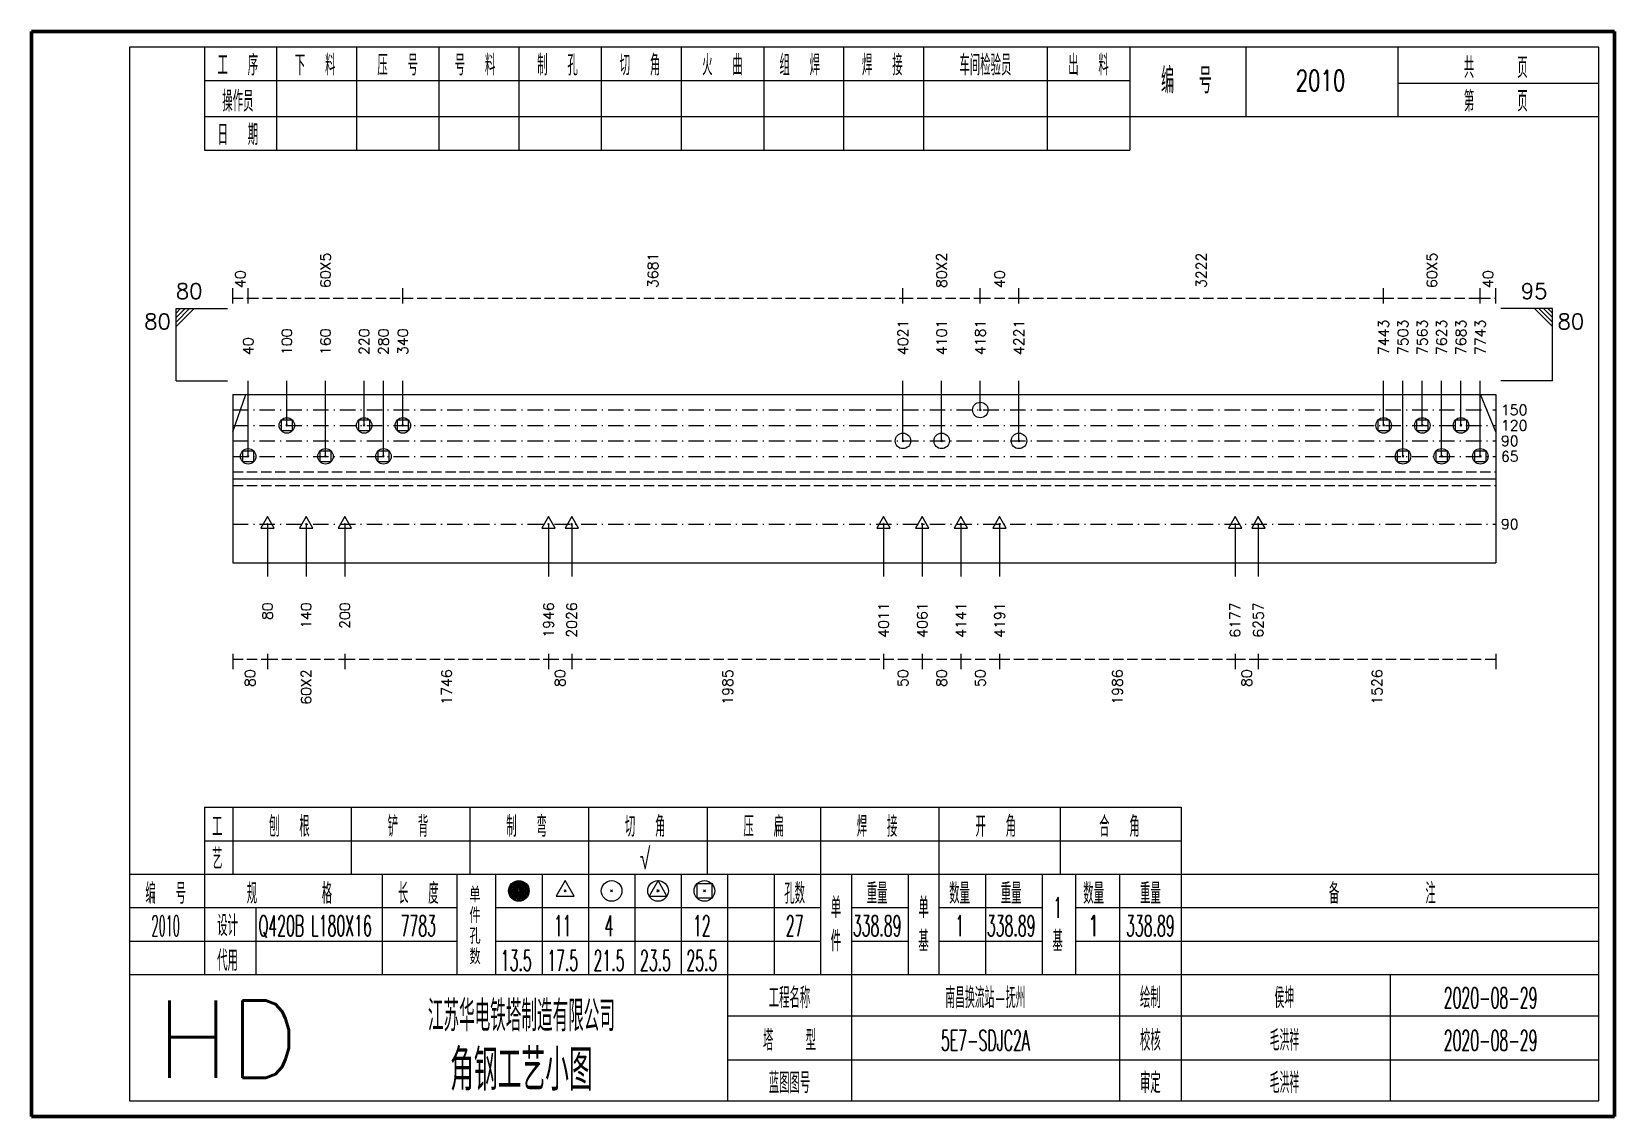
# Model space of a CAD drawing. Extents: x 0 to 5305, y 0 to 1513.
# Drawn here: x 1785 to 2092, y 1302.5 to 1513 of the extents above; entities that cross this region are included whole.
import ezdxf
from ezdxf.enums import TextEntityAlignment as Align

# ---------------------------------------------------------------- set-up
doc = ezdxf.new("R2010")
doc.units = 0
doc.header["$MEASUREMENT"] = 0
doc.linetypes.add('一点画线', pattern=[5.2, 3, -1, 0.2, -1])
doc.linetypes.add('虚线', pattern=[2.75, 2, -0.75])
doc.layers.get('0').update_dxf_attribs({"linetype": 'CONTINUOUS', "lineweight": 25})
doc.layers.add('1', color=7, linetype='CONTINUOUS', lineweight=25)
doc.layers.add('4', color=7, linetype='CONTINUOUS', lineweight=25)
doc.styles.get("Standard").update_dxf_attribs({"font": 'simplex.shx', "width": 0.7, "height": 3, "bigfont": 'gbhzfs.shx'})

msp = doc.modelspace()

# ---------------------------------------------------------------- linework, layer by layer
at = {"color": 8, "linetype": 'Continuous', "lineweight": 9}
for p, q in [((1824, 1460.25), (1824, 1463.25)), ((1827, 1460.25), (1827, 1463.25)), ((1827, 1460.25), (1827, 1463.25)), ((1857, 1460.25), (1857, 1463.25)), ((1857, 1460.25), (1857, 1463.25)), ((1954.01, 1460.25), (1954.01, 1463.25)), ((1954.01, 1460.25), (1954.01, 1463.25)), ((1969.01, 1460.25), (1969.01, 1463.25)), ((1969.01, 1460.25), (1969.01, 1463.25)), ((1976.51, 1460.25), (1976.51, 1463.25)), ((1976.51, 1460.25), (1976.51, 1463.25)), ((2047.25, 1460.25), (2047.25, 1463.25)), ((2047.25, 1460.25), (2047.25, 1463.25)), ((2066, 1460.25), (2066, 1463.25)), ((2066, 1460.25), (2066, 1463.25)), ((2069, 1460.25), (2069, 1463.25)), ((1824, 1392.25), (1824, 1389.25)), ((1830.75, 1392.25), (1830.75, 1389.25)), ((1830.75, 1392.25), (1830.75, 1389.25)), ((1845.75, 1392.25), (1845.75, 1389.25)), ((1845.75, 1392.25), (1845.75, 1389.25)), ((1885.26, 1392.25), (1885.26, 1389.25)), ((1885.26, 1392.25), (1885.26, 1389.25)), ((1889.76, 1392.25), (1889.76, 1389.25)), ((1889.76, 1392.25), (1889.76, 1389.25)), ((1950.26, 1392.25), (1950.26, 1389.25)), ((1950.26, 1392.25), (1950.26, 1389.25)), ((1957.76, 1392.25), (1957.76, 1389.25)), ((1957.76, 1392.25), (1957.76, 1389.25)), ((1965.26, 1392.25), (1965.26, 1389.25)), ((1965.26, 1392.25), (1965.26, 1389.25)), ((1972.76, 1392.25), (1972.76, 1389.25)), ((1972.76, 1392.25), (1972.76, 1389.25)), ((2018.44, 1392.25), (2018.44, 1389.25)), ((2018.44, 1392.25), (2018.44, 1389.25)), ((2022.94, 1392.25), (2022.94, 1389.25)), ((2022.94, 1392.25), (2022.94, 1389.25)), ((2069, 1392.25), (2069, 1389.25))]:
    msp.add_line(p, q, dxfattribs=at)
at = {"color": 7, "linetype": 'Continuous', "lineweight": 13}
for p, q in [((1813, 1459.25), (1823, 1459.25)), ((1813, 1445.25), (1813, 1459.25)), ((1813.88, 1459.25), (1813, 1458.38)), ((1814.75, 1459.25), (1813, 1457.5)), ((1815.62, 1459.25), (1813, 1456.62)), ((1816.5, 1459.25), (1813, 1455.75)), ((2080, 1459.25), (2070, 1459.25)), ((2076.5, 1459.25), (2080, 1455.75)), ((2077.38, 1459.25), (2080, 1456.62)), ((2078.25, 1459.25), (2080, 1457.5)), ((2079.12, 1459.25), (2080, 1458.38)), ((2080, 1445.25), (2080, 1459.25)), ((1813, 1445.25), (1823, 1445.25)), ((1827, 1430.58), (1827, 1445.25)), ((1834.5, 1436.58), (1834.5, 1445.25)), ((1842, 1430.58), (1842, 1445.25)), ((1849.5, 1436.58), (1849.5, 1445.25)), ((1853.25, 1430.58), (1853.25, 1445.25)), ((1857, 1436.58), (1857, 1445.25)), ((1954.01, 1433.58), (1954.01, 1445.25)), ((1961.51, 1433.58), (1961.51, 1445.25)), ((1969.01, 1439.58), (1969.01, 1445.25)), ((1976.51, 1433.58), (1976.51, 1445.25)), ((2047.25, 1436.58), (2047.25, 1445.25)), ((2051, 1430.58), (2051, 1445.25)), ((2054.75, 1436.58), (2054.75, 1445.25)), ((2058.5, 1430.58), (2058.5, 1445.25)), ((2062.25, 1436.58), (2062.25, 1445.25)), ((2066, 1430.58), (2066, 1445.25)), ((2080, 1445.25), (2070, 1445.25)), ((1824, 1435.32), (1826.52, 1442.58)), ((2069, 1435.32), (2066.01, 1442.58)), ((1833.44, 1435.52), (1833.44, 1437.64)), ((1833.44, 1437.64), (1835.56, 1437.64)), ((1835.56, 1437.64), (1835.56, 1435.52)), ((1848.44, 1435.52), (1848.44, 1437.64)), ((1848.44, 1437.64), (1850.56, 1437.64)), ((1850.56, 1437.64), (1850.56, 1435.52)), ((1855.94, 1435.52), (1855.94, 1437.64)), ((1855.94, 1437.64), (1858.06, 1437.64)), ((1858.06, 1437.64), (1858.06, 1435.52)), ((1968.86, 1439.43), (1969.16, 1439.73)), ((1969.16, 1439.43), (1968.86, 1439.73)), ((2046.19, 1435.52), (2046.19, 1437.64)), ((2046.19, 1437.64), (2048.31, 1437.64)), ((2048.31, 1437.64), (2048.31, 1435.52)), ((2053.69, 1435.52), (2053.69, 1437.64)), ((2053.69, 1437.64), (2055.81, 1437.64)), ((2055.81, 1437.64), (2055.81, 1435.52)), ((2061.19, 1435.52), (2061.19, 1437.64)), ((2061.19, 1437.64), (2063.31, 1437.64)), ((2063.31, 1437.64), (2063.31, 1435.52)), ((1835.56, 1435.52), (1833.44, 1435.52)), ((1834.35, 1436.43), (1834.65, 1436.73)), ((1834.65, 1436.43), (1834.35, 1436.73)), ((1850.56, 1435.52), (1848.44, 1435.52)), ((1849.35, 1436.43), (1849.65, 1436.73)), ((1849.65, 1436.43), (1849.35, 1436.73)), ((1858.06, 1435.52), (1855.94, 1435.52)), ((1856.85, 1436.43), (1857.15, 1436.73)), ((1857.15, 1436.43), (1856.85, 1436.73)), ((1953.86, 1433.43), (1954.16, 1433.73)), ((1954.16, 1433.43), (1953.86, 1433.73)), ((1961.36, 1433.43), (1961.66, 1433.73)), ((1961.66, 1433.43), (1961.36, 1433.73)), ((1976.36, 1433.43), (1976.66, 1433.73)), ((1976.66, 1433.43), (1976.36, 1433.73)), ((2048.31, 1435.52), (2046.19, 1435.52)), ((2047.1, 1436.43), (2047.4, 1436.73)), ((2047.4, 1436.43), (2047.1, 1436.73)), ((2055.81, 1435.52), (2053.69, 1435.52)), ((2054.6, 1436.43), (2054.9, 1436.73)), ((2054.9, 1436.43), (2054.6, 1436.73)), ((2063.31, 1435.52), (2061.19, 1435.52)), ((2062.1, 1436.43), (2062.4, 1436.73)), ((2062.4, 1436.43), (2062.1, 1436.73)), ((1825.94, 1429.52), (1825.94, 1431.64)), ((1825.94, 1431.64), (1828.06, 1431.64)), ((1826.85, 1430.43), (1827.15, 1430.73)), ((1827.15, 1430.43), (1826.85, 1430.73)), ((1828.06, 1431.64), (1828.06, 1429.52)), ((1840.94, 1429.52), (1840.94, 1431.64)), ((1840.94, 1431.64), (1843.06, 1431.64)), ((1841.85, 1430.43), (1842.15, 1430.73)), ((1842.15, 1430.43), (1841.85, 1430.73)), ((1843.06, 1431.64), (1843.06, 1429.52)), ((1852.19, 1429.52), (1852.19, 1431.64)), ((1852.19, 1431.64), (1854.31, 1431.64)), ((1853.1, 1430.43), (1853.4, 1430.73)), ((1853.4, 1430.43), (1853.1, 1430.73)), ((1854.31, 1431.64), (1854.31, 1429.52)), ((2049.94, 1429.52), (2049.94, 1431.64)), ((2049.94, 1431.64), (2052.06, 1431.64)), ((2050.85, 1430.43), (2051.15, 1430.73)), ((2051.15, 1430.43), (2050.85, 1430.73)), ((2052.06, 1431.64), (2052.06, 1429.52)), ((2057.44, 1429.52), (2057.44, 1431.64)), ((2057.44, 1431.64), (2059.56, 1431.64)), ((2058.35, 1430.43), (2058.65, 1430.73)), ((2058.65, 1430.43), (2058.35, 1430.73)), ((2059.56, 1431.64), (2059.56, 1429.52)), ((2064.94, 1429.52), (2064.94, 1431.64)), ((2064.94, 1431.64), (2067.06, 1431.64)), ((2065.85, 1430.43), (2066.15, 1430.73)), ((2066.15, 1430.43), (2065.85, 1430.73)), ((2067.06, 1431.64), (2067.06, 1429.52)), ((1828.06, 1429.52), (1825.94, 1429.52)), ((1843.06, 1429.52), (1840.94, 1429.52)), ((1854.31, 1429.52), (1852.19, 1429.52)), ((2052.06, 1429.52), (2049.94, 1429.52)), ((2059.56, 1429.52), (2057.44, 1429.52)), ((2067.06, 1429.52), (2064.94, 1429.52)), ((1830.75, 1417.42), (1830.75, 1407.25)), ((1838.25, 1417.42), (1838.25, 1407.25)), ((1845.75, 1417.42), (1845.75, 1407.25)), ((1885.26, 1417.42), (1885.26, 1407.25)), ((1889.76, 1417.42), (1889.76, 1407.25)), ((1950.26, 1417.42), (1950.26, 1407.25)), ((1957.76, 1417.42), (1957.76, 1407.25)), ((1965.26, 1417.42), (1965.26, 1407.25)), ((1972.76, 1417.42), (1972.76, 1407.25)), ((2018.44, 1417.42), (2018.44, 1407.25)), ((2022.94, 1417.42), (2022.94, 1407.25))]:
    msp.add_line(p, q, dxfattribs=at)
at = {"color": 8, "linetype": '虚线', "lineweight": 9}
for p, q in [((1824, 1461.25), (1827, 1461.25)), ((1827, 1461.25), (1857, 1461.25)), ((1857, 1461.25), (1954.01, 1461.25)), ((1954.01, 1461.25), (1969.01, 1461.25)), ((1969.01, 1461.25), (1976.51, 1461.25)), ((1976.51, 1461.25), (2047.25, 1461.25)), ((2047.25, 1461.25), (2066, 1461.25)), ((2066, 1461.25), (2069, 1461.25)), ((1824, 1391.25), (1830.75, 1391.25)), ((1830.75, 1391.25), (1845.75, 1391.25)), ((1845.75, 1391.25), (1885.26, 1391.25)), ((1885.26, 1391.25), (1889.76, 1391.25)), ((1889.76, 1391.25), (1950.26, 1391.25)), ((1950.26, 1391.25), (1957.76, 1391.25)), ((1957.76, 1391.25), (1965.26, 1391.25)), ((1965.26, 1391.25), (1972.76, 1391.25)), ((1972.76, 1391.25), (2018.44, 1391.25)), ((2018.44, 1391.25), (2022.94, 1391.25)), ((2022.94, 1391.25), (2069, 1391.25))]:
    msp.add_line(p, q, dxfattribs=at)
at = {"color": 7, "linetype": 'Continuous', "lineweight": 18}
for p, q in [((1824, 1442.58), (1824, 1409.92)), ((1824, 1442.58), (2069, 1442.58)), ((2069, 1442.58), (2069, 1409.92)), ((1824, 1426.25), (2069, 1426.25))]:
    msp.add_line(p, q, dxfattribs=at)
at = {"color": 3, "linetype": '一点画线', "lineweight": 13}
for p, q in [((1824, 1439.58), (2069, 1439.58)), ((1824, 1436.58), (2069, 1436.58)), ((1824, 1433.58), (2069, 1433.58)), ((1824, 1430.58), (2069, 1430.58)), ((1824, 1417.42), (2069, 1417.42))]:
    msp.add_line(p, q, dxfattribs=at)
at = {"color": 1, "linetype": '虚线', "lineweight": 18}
for p, q in [((1824, 1427.58), (2069, 1427.58)), ((1824, 1424.92), (2069, 1424.92))]:
    msp.add_line(p, q, dxfattribs=at)
at = {"color": 7, "linetype": 'Continuous', "lineweight": 13}
for centre in [(1969.01, 1439.58), (1834.5, 1436.58), (1849.5, 1436.58), (1857, 1436.58), (2047.25, 1436.58), (2054.75, 1436.58), (2062.25, 1436.58), (1954.01, 1433.58), (1961.51, 1433.58), (1976.51, 1433.58), (1827, 1430.58), (1842, 1430.58), (1853.25, 1430.58), (2051, 1430.58), (2058.5, 1430.58), (2066, 1430.58)]:
    msp.add_circle(centre, 1.5, dxfattribs=at)
at = {"layer": '1', "color": 7, "linetype": 'Continuous', "lineweight": 13}
for p, q in [((1830.75, 1418.92), (1829.45, 1416.67)), ((1832.05, 1416.67), (1830.75, 1418.92)), ((1838.25, 1418.92), (1836.95, 1416.67)), ((1839.55, 1416.67), (1838.25, 1418.92)), ((1845.75, 1418.92), (1844.45, 1416.67)), ((1847.05, 1416.67), (1845.75, 1418.92)), ((1885.26, 1418.92), (1883.96, 1416.67)), ((1886.56, 1416.67), (1885.26, 1418.92)), ((1889.76, 1418.92), (1888.46, 1416.67)), ((1891.06, 1416.67), (1889.76, 1418.92)), ((1950.26, 1418.92), (1948.96, 1416.67)), ((1951.56, 1416.67), (1950.26, 1418.92)), ((1957.76, 1418.92), (1956.46, 1416.67)), ((1959.06, 1416.67), (1957.76, 1418.92)), ((1965.26, 1418.92), (1963.96, 1416.67)), ((1966.56, 1416.67), (1965.26, 1418.92)), ((1972.76, 1418.92), (1971.46, 1416.67)), ((1974.06, 1416.67), (1972.76, 1418.92)), ((2018.44, 1418.92), (2017.15, 1416.67)), ((2019.74, 1416.67), (2018.44, 1418.92)), ((2022.94, 1418.92), (2021.65, 1416.67)), ((2024.24, 1416.67), (2022.94, 1418.92)), ((1829.45, 1416.67), (1832.05, 1416.67)), ((1830.6, 1417.27), (1830.9, 1417.57)), ((1830.9, 1417.27), (1830.6, 1417.57)), ((1836.95, 1416.67), (1839.55, 1416.67)), ((1838.1, 1417.27), (1838.4, 1417.57)), ((1838.4, 1417.27), (1838.1, 1417.57)), ((1844.45, 1416.67), (1847.05, 1416.67)), ((1845.6, 1417.27), (1845.9, 1417.57)), ((1845.9, 1417.27), (1845.6, 1417.57)), ((1883.96, 1416.67), (1886.56, 1416.67)), ((1885.11, 1417.27), (1885.41, 1417.57)), ((1885.41, 1417.27), (1885.11, 1417.57)), ((1888.46, 1416.67), (1891.06, 1416.67)), ((1889.61, 1417.27), (1889.91, 1417.57)), ((1889.91, 1417.27), (1889.61, 1417.57)), ((1948.96, 1416.67), (1951.56, 1416.67)), ((1950.11, 1417.27), (1950.41, 1417.57)), ((1950.41, 1417.27), (1950.11, 1417.57)), ((1956.46, 1416.67), (1959.06, 1416.67)), ((1957.61, 1417.27), (1957.91, 1417.57)), ((1957.91, 1417.27), (1957.61, 1417.57)), ((1963.96, 1416.67), (1966.56, 1416.67)), ((1965.11, 1417.27), (1965.41, 1417.57)), ((1965.41, 1417.27), (1965.11, 1417.57)), ((1971.46, 1416.67), (1974.06, 1416.67)), ((1972.61, 1417.27), (1972.91, 1417.57)), ((1972.91, 1417.27), (1972.61, 1417.57)), ((2017.15, 1416.67), (2019.74, 1416.67)), ((2018.29, 1417.27), (2018.59, 1417.57)), ((2018.59, 1417.27), (2018.29, 1417.57)), ((2021.65, 1416.67), (2024.24, 1416.67)), ((2022.79, 1417.27), (2023.09, 1417.57)), ((2023.09, 1417.27), (2022.79, 1417.57))]:
    msp.add_line(p, q, dxfattribs=at)
at = {"layer": '1', "color": 7, "linetype": 'Continuous', "lineweight": 18}
msp.add_line((1824, 1409.92), (2069, 1409.92), dxfattribs=at)
at = {"layer": '4', "color": 1, "linetype": 'Continuous', "lineweight": 50}
for p, q in [((2092, 1513), (1785, 1513)), ((1785, 1513), (1785, 1302.5)), ((2092, 1302.5), (2092, 1513)), ((1785, 1302.5), (2092, 1302.5))]:
    msp.add_line(p, q, dxfattribs=at)
at = {"layer": '4', "color": 1, "linetype": 'Continuous', "lineweight": 18}
for p, q in [((2089, 1510), (1804, 1510)), ((1804, 1510), (1804, 1305.5)), ((1818.5, 1510), (1818.5, 1490)), ((1832.5, 1510), (1832.5, 1490)), ((1848, 1510), (1848, 1490)), ((1864, 1510), (1864, 1490)), ((1879.5, 1510), (1879.5, 1490)), ((1895.5, 1510), (1895.5, 1490)), ((1911, 1510), (1911, 1490)), ((1927, 1510), (1927, 1490)), ((1942.5, 1510), (1942.5, 1490)), ((1958, 1510), (1958, 1490)), ((1982, 1510), (1982, 1490)), ((1998, 1510), (1998, 1490)), ((2020.5, 1510), (2020.5, 1496.5)), ((2050, 1510), (2050, 1496.5)), ((2089, 1305.5), (2089, 1510)), ((1818.5, 1503.5), (1998, 1503.5)), ((2050, 1503), (2089, 1503)), ((1818.5, 1496.5), (2089, 1496.5)), ((1818.5, 1490), (1998, 1490)), ((1818.5, 1362.5), (2008, 1362.5)), ((1818.5, 1362.5), (1818.5, 1349.5)), ((1824, 1362.5), (1824, 1349.5)), ((1847, 1362.5), (1847, 1349.5)), ((1870, 1362.5), (1870, 1349.5)), ((1893, 1362.5), (1893, 1349.5)), ((1916, 1362.5), (1916, 1349.5)), ((1938, 1362.5), (1938, 1349.5)), ((1961, 1362.5), (1961, 1349.5)), ((1984.5, 1362.5), (1984.5, 1349.5)), ((2008, 1362.5), (2008, 1349.5)), ((1818.5, 1356), (2008, 1356)), ((1804, 1349.5), (2089, 1349.5)), ((1818.5, 1349.5), (1818.5, 1330)), ((1853, 1349.5), (1853, 1330)), ((1867.5, 1349.5), (1867.5, 1330)), ((1875, 1349.5), (1875, 1330)), ((1884, 1349.5), (1884, 1330)), ((1893, 1349.5), (1893, 1330)), ((1902, 1349.5), (1902, 1330)), ((1911, 1349.5), (1911, 1330)), ((1920, 1349.5), (1920, 1330)), ((1929, 1349.5), (1929, 1330)), ((1938, 1349.5), (1938, 1330)), ((1944, 1349.5), (1944, 1330)), ((1955, 1349.5), (1955, 1330)), ((1961, 1349.5), (1961, 1330)), ((1970, 1349.5), (1970, 1330)), ((1981, 1349.5), (1981, 1330)), ((1987.5, 1349.5), (1987.5, 1330)), ((1996, 1349.5), (1996, 1330)), ((2008, 1349.5), (2008, 1330)), ((1804, 1343), (1867.5, 1343)), ((1828.5, 1343), (1828.5, 1330)), ((1875, 1343), (1938, 1343)), ((1944, 1343), (1955, 1343)), ((1961, 1343), (1981, 1343)), ((1987.5, 1343), (2089, 1343)), ((1804, 1336.5), (1867.5, 1336.5)), ((1875, 1336.5), (1938, 1336.5)), ((1944, 1336.5), (1955, 1336.5)), ((1961, 1336.5), (1981, 1336.5)), ((1987.5, 1336.5), (2089, 1336.5)), ((1804, 1330), (2089, 1330)), ((1920, 1330), (1920, 1305.5)), ((1944, 1330), (1944, 1305.5)), ((1996, 1330), (1996, 1305.5)), ((2008, 1330), (2008, 1305.5)), ((2048.5, 1330), (2048.5, 1305.5)), ((1920, 1322), (2089, 1322)), ((1920, 1313.5), (2089, 1313.5)), ((1804, 1305.5), (2089, 1305.5))]:
    msp.add_line(p, q, dxfattribs=at)
at = {"layer": '4', "color": 7, "linetype": 'Continuous', "lineweight": 13}
for p, q in [((1888.5, 1348.25), (1886.77, 1345.25)), ((1890.23, 1345.25), (1888.5, 1348.25)), ((1906.5, 1348.25), (1904.77, 1345.25)), ((1908.23, 1345.25), (1906.5, 1348.25)), ((1886.77, 1345.25), (1890.23, 1345.25)), ((1888.3, 1346.05), (1888.7, 1346.45)), ((1888.7, 1346.05), (1888.3, 1346.45)), ((1897.3, 1346.05), (1897.7, 1346.45)), ((1897.7, 1346.05), (1897.3, 1346.45)), ((1904.77, 1345.25), (1908.23, 1345.25)), ((1906.3, 1346.05), (1906.7, 1346.45)), ((1906.7, 1346.05), (1906.3, 1346.45)), ((1914.09, 1344.84), (1914.09, 1347.66)), ((1914.09, 1347.66), (1916.91, 1347.66)), ((1916.91, 1344.84), (1914.09, 1344.84)), ((1915.3, 1346.05), (1915.7, 1346.45)), ((1915.7, 1346.05), (1915.3, 1346.45)), ((1916.91, 1347.66), (1916.91, 1344.84))]:
    msp.add_line(p, q, dxfattribs=at)
for centre, radius in [((1879.5, 1346.25), 2), ((1879.5, 1346.25), 1.8), ((1879.5, 1346.25), 1.6), ((1897.5, 1346.25), 2), ((1906.5, 1346.25), 2), ((1915.5, 1346.25), 2), ((1879.5, 1346.25), 1.4), ((1879.5, 1346.25), 1.2), ((1879.5, 1346.25), 1), ((1879.5, 1346.25), 0.8), ((1879.5, 1346.25), 0.6), ((1879.5, 1346.25), 0.4), ((1879.5, 1346.25), 0.2)]:
    msp.add_circle(centre, radius, dxfattribs=at)

# ---------------------------------------------------------------- texts
at = {"color": 8, "linetype": 'Continuous', "lineweight": 9}
for s, p in [('60X5', (1842, 1463.25)), ('3681', (1905.51, 1463.25)), ('80X2', (1961.51, 1463.25)), ('3222', (2011.88, 1463.25)), ('60X5', (2056.62, 1463.25)), ('40', (1825.5, 1463.25)), ('40', (1972.76, 1463.25)), ('40', (2067.5, 1463.25))]:
    msp.add_text(s, height=2, rotation=90, dxfattribs=at).set_placement(p, align=Align.MIDDLE_LEFT)
at = {"color": 7, "linetype": 'Continuous', "lineweight": 13}
msp.add_text('80', height=3, dxfattribs=at).set_placement((1813, 1460.25), align=Align.BOTTOM_LEFT)
msp.add_text('95', height=3, dxfattribs=at).set_placement((2079, 1460.25), align=Align.BOTTOM_RIGHT)
msp.add_text('80', height=3, dxfattribs=at).set_placement((1812, 1458.25), align=Align.TOP_RIGHT)
msp.add_text('80', height=3, dxfattribs=at).set_placement((2081, 1458.25), align=Align.TOP_LEFT)
for s, p in [('4021', (1954.01, 1450.25)), ('4101', (1961.51, 1450.25)), ('4181', (1969.01, 1450.25)), ('4221', (1976.51, 1450.25)), ('7443', (2047.25, 1450.25)), ('7503', (2051, 1450.25)), ('7563', (2054.75, 1450.25)), ('7623', (2058.5, 1450.25)), ('7683', (2062.25, 1450.25)), ('7743', (2066, 1450.25)), ('40', (1827, 1450.25)), ('100', (1834.5, 1450.25)), ('160', (1842, 1450.25)), ('220', (1849.5, 1450.25)), ('280', (1853.25, 1450.25)), ('340', (1857, 1450.25))]:
    msp.add_text(s, height=2, rotation=90, dxfattribs=at).set_placement(p, align=Align.MIDDLE_LEFT)
for s, p in [('150', (2070, 1439.58)), ('120', (2070, 1436.58)), ('90', (2070, 1433.58)), ('65', (2070, 1430.58)), ('90', (2070, 1417.42))]:
    msp.add_text(s, height=2, dxfattribs=at).set_placement(p, align=Align.MIDDLE_LEFT)
at = {"color": 8, "linetype": 'Continuous', "lineweight": 9}
for s, p in [('80', (1827.38, 1389.25)), ('60X2', (1838.25, 1389.25)), ('1746', (1865.5, 1389.25)), ('80', (1887.51, 1389.25)), ('1985', (1920.01, 1389.25)), ('50', (1954.01, 1389.25)), ('80', (1961.51, 1389.25)), ('50', (1969.01, 1389.25)), ('1986', (1995.6, 1389.25)), ('80', (2020.69, 1389.25)), ('1526', (2045.97, 1389.25))]:
    msp.add_text(s, height=2, rotation=90, dxfattribs=at).set_placement(p, align=Align.MIDDLE_RIGHT)
at = {"layer": '1', "color": 7, "linetype": 'Continuous', "lineweight": 13}
for s, p in [('80', (1830.75, 1402.25)), ('140', (1838.25, 1402.25)), ('200', (1845.75, 1402.25)), ('1946', (1885.26, 1402.25)), ('2026', (1889.76, 1402.25)), ('4011', (1950.26, 1402.25)), ('4061', (1957.76, 1402.25)), ('4141', (1965.26, 1402.25)), ('4191', (1972.76, 1402.25)), ('6177', (2018.44, 1402.25)), ('6257', (2022.94, 1402.25))]:
    msp.add_text(s, height=2, rotation=90, dxfattribs=at).set_placement(p, align=Align.MIDDLE_RIGHT)
at = {"layer": '4', "color": 1, "linetype": 'Continuous', "lineweight": 13}
for s, height, width, p in [('工  序', 4, 0.7, (1825, 1506.5)), ('下  料', 4, 0.7, (1840, 1506.5)), ('压  号', 4, 0.7, (1856, 1506.5)), ('号  料', 4, 0.7, (1871, 1506.5)), ('制  孔', 4, 0.7, (1887, 1506.5)), ('切  角', 4, 0.7, (1903, 1506.5)), ('火  曲', 4, 0.7, (1919, 1506.5)), ('组  焊', 4, 0.7, (1934, 1506.5)), ('焊  接', 4, 0.7, (1950, 1506.5)), ('车间检验员', 4, 0.7, (1970, 1506.5)), ('出  料', 4, 0.7, (1990, 1506.5)), ('共    页', 4, 0.7, (2069, 1506)), ('编  号', 5, 0.7, (2009, 1503.5)), ('2010', 4, 0.7, (2035, 1503.5)), ('操作员', 4, 0.7, (1825, 1499.5)), ('第    页', 4, 0.7, (2069, 1499.5)), ('日  期', 4, 0.7, (1825, 1493)), ('工', 4, 0.7, (1821, 1358.75)), ('刨  根', 4, 0.7, (1835, 1358.75)), ('铲  背', 4, 0.7, (1858, 1358.75)), ('制  弯', 4, 0.7, (1881, 1358.75)), ('切  角', 4, 0.7, (1904, 1358.75)), ('压  扁', 4, 0.7, (1927, 1358.75)), ('焊  接', 4, 0.7, (1949, 1358.75)), ('开  角', 4, 0.7, (1972, 1358.75)), ('合  角', 4, 0.7, (1996, 1358.75)), ('艺', 4, 0.7, (1821, 1352.5)), ('√', 4, 0.7, (1904, 1352.5)), ('编  号', 4, 0.7, (1811, 1345.75)), ('规      格', 4, 0.7, (1835, 1345.75)), ('长  度', 4, 0.7, (1860, 1345.75)), ('孔数', 4, 0.7, (1933, 1345.75)), ('重量', 4, 0.7, (1949, 1345.75)), ('数量', 4, 0.7, (1965, 1345.75)), ('重量', 4, 0.7, (1975, 1345.75)), ('数量', 4, 0.7, (1991, 1345.75)), ('重量', 4, 0.7, (2002, 1345.75)), ('备        注', 4, 0.7, (2047, 1345.75)), ('单', 4, 0.7, (1941, 1343)), ('单', 4, 0.7, (1958, 1343)), ('1', 4, 0.5, (1984, 1343)), ('设计', 4, 0.7, (1823, 1339.5)), ('2010', 4, 0.4, (1811, 1339.5)), ('Q420B L180X16', 4, 0.5, (1840, 1339.5)), ('7783', 4, 0.5, (1860, 1339.5)), ('11', 4, 0.5, (1888, 1339.5)), ('4', 4, 0.5, (1897, 1339.5)), ('12', 4, 0.5, (1915, 1339.5)), ('27', 4, 0.5, (1933, 1339.5)), ('件', 4, 0.7, (1941, 1336.5)), ('338.89', 4, 0.5, (1949, 1339.5)), ('基', 4, 0.7, (1958, 1336.5)), ('1', 4, 0.5, (1965, 1339.5)), ('338.89', 4, 0.5, (1975, 1339.5)), ('基', 4, 0.7, (1984, 1336.5)), ('1', 4, 0.7, (1991, 1339.5)), ('338.89', 4, 0.5, (2002, 1339.5)), ('代用', 4, 0.7, (1823, 1332.75)), ('13.5', 4, 0.5, (1879, 1332.75)), ('17.5', 4, 0.5, (1888, 1332.75)), ('21.5', 4, 0.5, (1897, 1332.75)), ('23.5', 4, 0.5, (1906, 1332.75)), ('25.5', 4, 0.5, (1915, 1332.75)), ('工程名称', 4, 0.7, (1932, 1325.5)), ('南昌换流站-抚州', 4, 0.5, (1970, 1325.5)), ('绘制', 4, 0.7, (2002, 1325.5)), ('侯坤', 4, 0.5, (2028, 1325.5)), ('2020-08-29', 4, 0.5, (2068, 1325.5)), ('江苏华电铁塔制造有限公司', 6, 0.7, (1880, 1322)), ('塔   型', 4, 0.7, (1932, 1317.25)), ('5E7-SDJC2A', 4, 0.5, (1970, 1317.25)), ('校核', 4, 0.7, (2002, 1317.25)), ('毛洪祥', 4, 0.5, (2028, 1317.25)), ('2020-08-29', 4, 0.5, (2068, 1317.25)), ('角钢工艺小图', 8, 0.8, (1880, 1311.5)), ('蓝图图号', 4, 0.7, (1932, 1309)), ('审定', 4, 0.7, (2002, 1309)), ('毛洪祥', 4, 0.5, (2028, 1309))]:
    msp.add_text(s, height=height, dxfattribs=dict(at, width=width)).set_placement(p, align=Align.MIDDLE_CENTER)
for s, height, p in [('单', 3, (1871, 1345.5)), ('件', 3, (1871, 1341.5)), ('孔', 3, (1871, 1337.5)), ('数', 3, (1871, 1333.5)), ('HD', 15, (1823, 1317.5))]:
    msp.add_text(s, height=height, dxfattribs=at).set_placement(p, align=Align.MIDDLE_CENTER)

doc.saveas('drawing.dxf')
